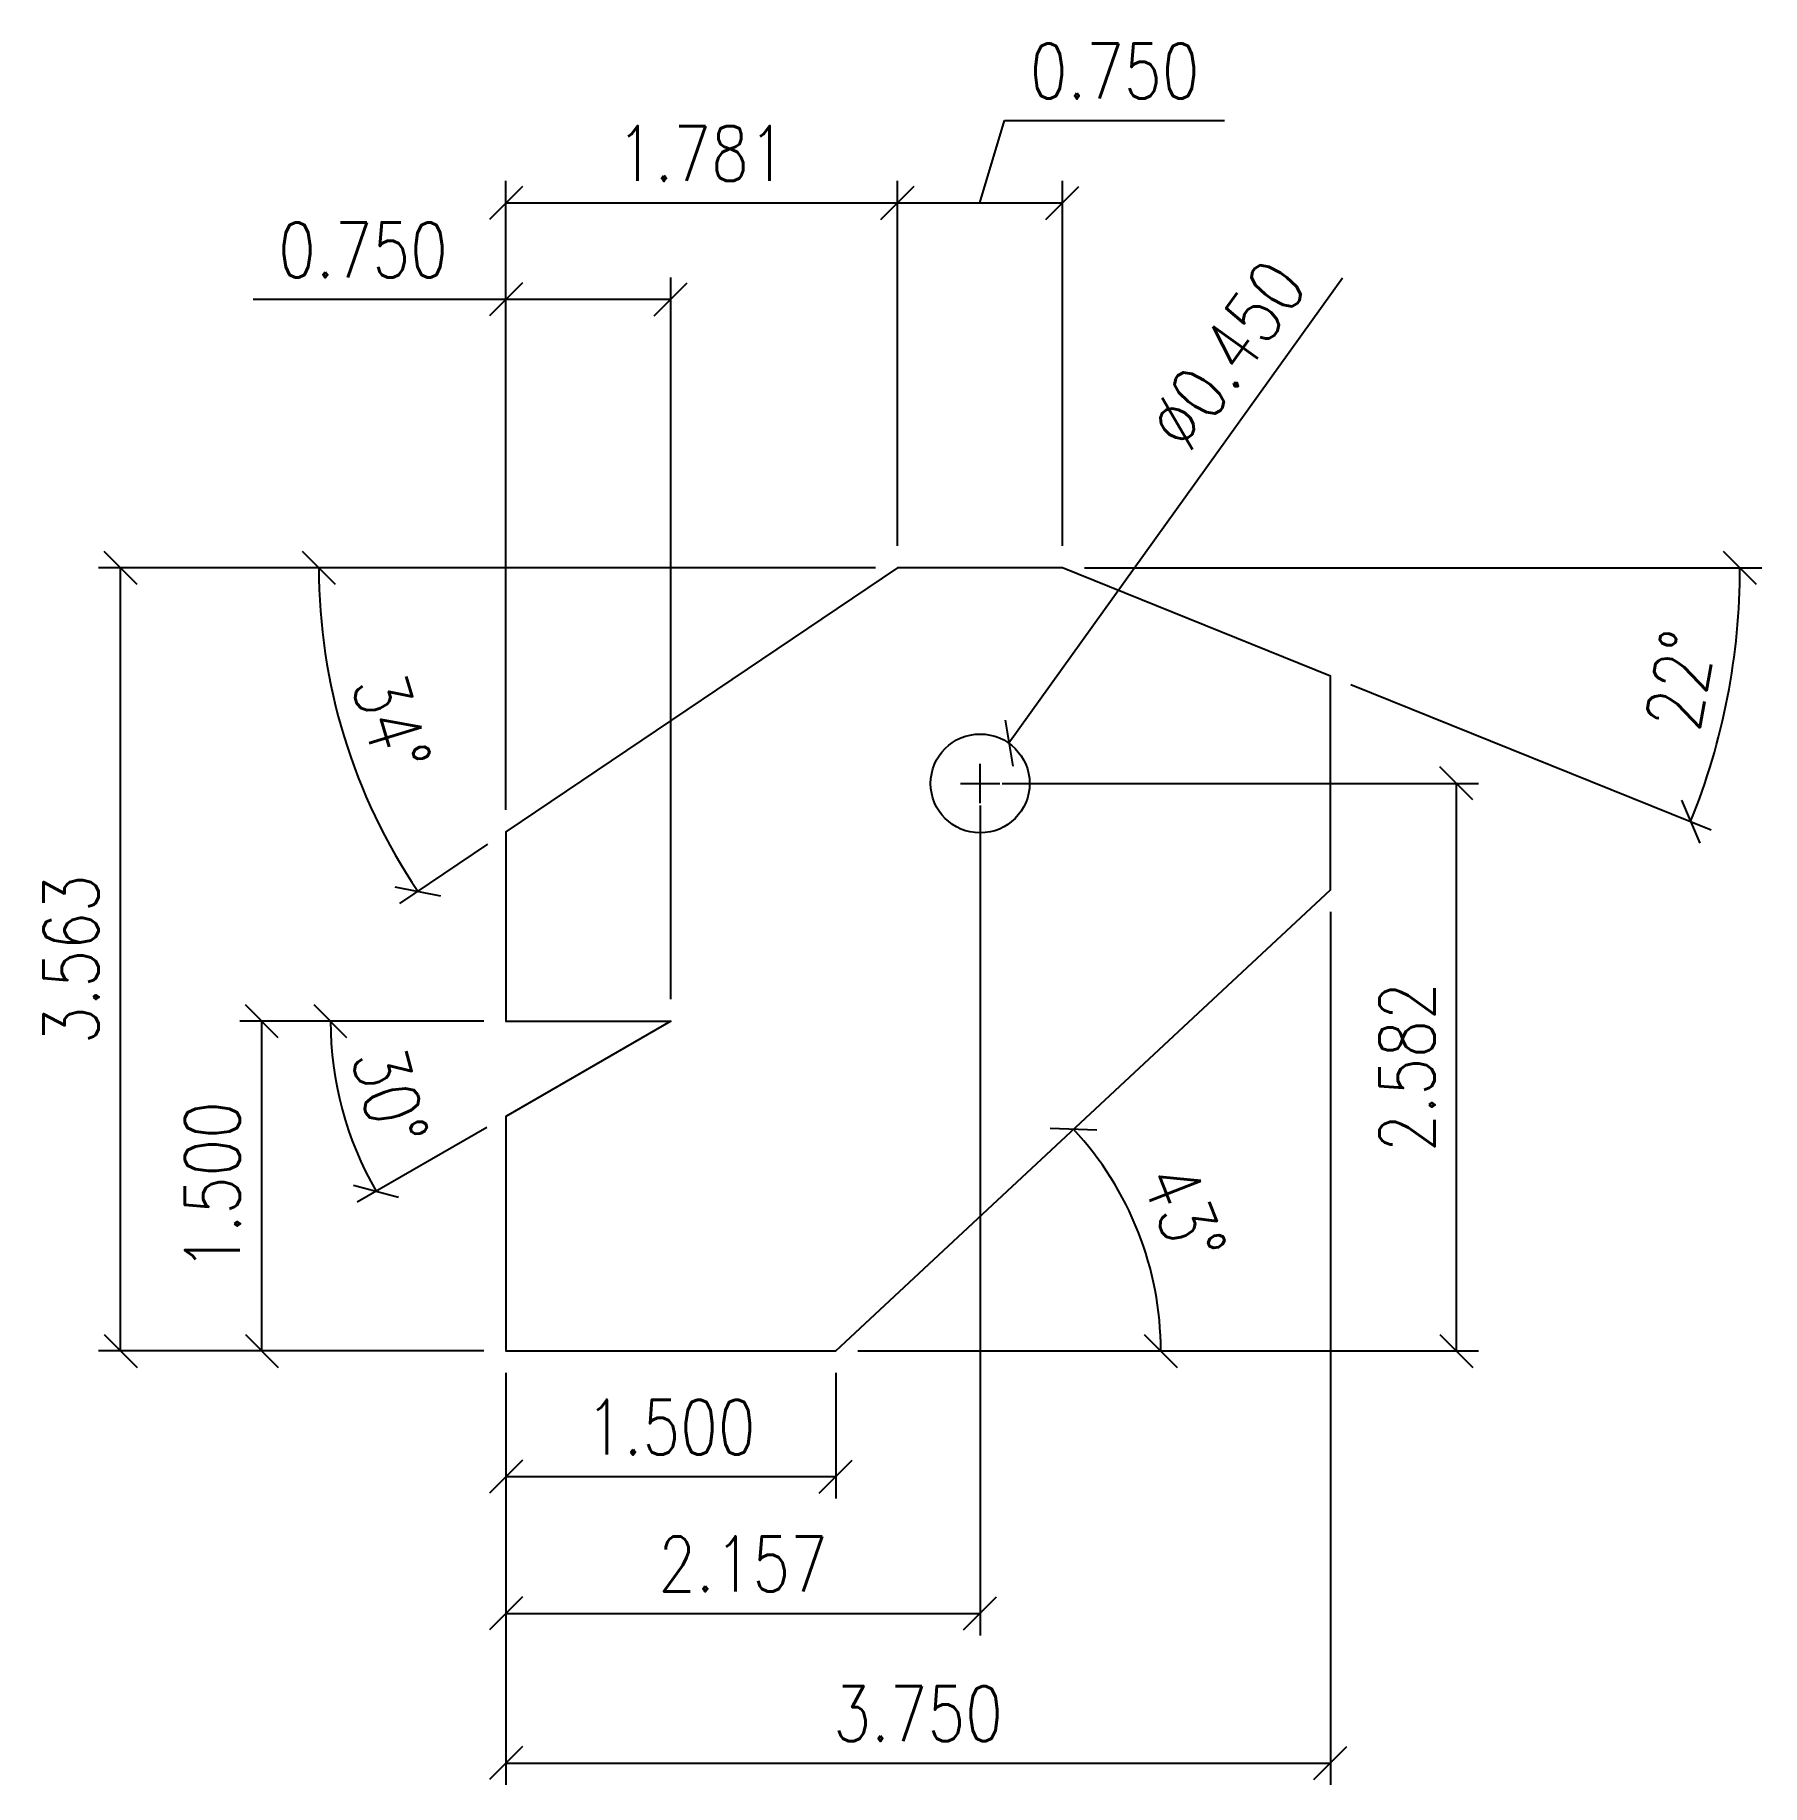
# Model space of a CAD drawing. Header units: millimetres. Extents: x 399.36 to 407.21, y 127.31 to 135.27.
import ezdxf

# ---------------------------------------------------------------- set-up
doc = ezdxf.new("R2010")
doc.units = ezdxf.units.MM
doc.layers.add('FORM', color=6, linetype='Continuous')
doc.layers.add('MÅTT', color=7, linetype='Continuous')
doc.styles.add('SIMPLEX8', font='simplex.shx', dxfattribs={"width": 0.8})
doc.dimstyles.new('M-100', dxfattribs={"dimtxt": 0.25, "dimasz": 0.15, "dimexe": 0.1, "dimexo": 0.1, "dimgap": 0.1, "dimtad": 1, "dimdec": 3, "dimzin": 0, "dimdsep": 46, "dimtxsty": 'SIMPLEX8', "dimblk1": 'OBLIQUE', "dimblk2": 'OBLIQUE', "dimsah": 1, "dimcen": 0.09, "dimclrd": 256, "dimclre": 256, "dimclrt": 256, "dimadec": 0, "dimazin": 0, "dimtfac": 1, "dimtdec": 3, "dimtofl": 0, "dimtmove": 0, "dimatfit": 3, "dimldrblk": 'OBLIQUE', "dimfxl": 1, "dimtolj": 1, "dimtzin": 0, "dimarcsym": 0})

# ---------------------------------------------------------------- blocks, each defined once
blk = doc.blocks.new('_Oblique')
at = {"color": 0, "linetype": 'ByBlock', "lineweight": -2}
blk.add_line((-0.5, -0.5), (0.5, 0.5), dxfattribs=at)
blk = doc.blocks.new('*D19')
at = {"layer": 'Defpoints', "color": 0, "transparency": 16777216}
for p in [(403.279, 134.5106), (403.279, 132.85), (401.498, 131.6487)]:
    blk.add_point(p, dxfattribs=at)
at = {"layer": 'MÅTT', "lineweight": -2, "transparency": 16777216}
for p, q in [((401.498, 131.7487), (401.498, 134.6106)), ((403.279, 132.95), (403.279, 134.6106)), ((401.498, 134.5106), (403.279, 134.5106))]:
    blk.add_line(p, q, dxfattribs=at)
at = {"layer": 'MÅTT', "lineweight": -2, "transparency": 16777216, "xscale": 0.15, "yscale": 0.15, "zscale": 0.15, "rotation": 180}
blk.add_blockref('_Oblique', (401.498, 134.5106), dxfattribs=at)
at = {"layer": 'MÅTT', "lineweight": -2, "transparency": 16777216, "xscale": 0.15, "yscale": 0.15, "zscale": 0.15}
blk.add_blockref('_Oblique', (403.279, 134.5106), dxfattribs=at)
at = {"layer": 'MÅTT', "transparency": 16777216, "insert": (402.3885, 134.7356), "char_height": 0.25, "attachment_point": 5, "style": 'SIMPLEX8'}
blk.add_mtext('\\A1;1.781', dxfattribs=at)
blk = doc.blocks.new('*D20')
at = {"layer": 'Defpoints', "color": 0, "transparency": 16777216}
for p in [(402.248, 134.0718), (401.498, 131.6487), (402.248, 130.787)]:
    blk.add_point(p, dxfattribs=at)
at = {"layer": 'MÅTT', "lineweight": -2, "transparency": 16777216}
for p, q in [((401.498, 131.7487), (401.498, 134.1718)), ((402.248, 130.887), (402.248, 134.1718)), ((401.498, 134.0718), (400.348, 134.0718)), ((402.248, 134.0718), (401.498, 134.0718))]:
    blk.add_line(p, q, dxfattribs=at)
at = {"layer": 'MÅTT', "lineweight": -2, "transparency": 16777216, "xscale": 0.15, "yscale": 0.15, "zscale": 0.15, "rotation": 180}
blk.add_blockref('_Oblique', (401.498, 134.0718), dxfattribs=at)
at = {"layer": 'MÅTT', "lineweight": -2, "transparency": 16777216, "xscale": 0.15, "yscale": 0.15, "zscale": 0.15}
blk.add_blockref('_Oblique', (402.248, 134.0718), dxfattribs=at)
at = {"layer": 'MÅTT', "transparency": 16777216, "insert": (400.848, 134.2968), "char_height": 0.25, "attachment_point": 5, "style": 'SIMPLEX8'}
blk.add_mtext('\\A1;0.750', dxfattribs=at)
blk = doc.blocks.new('*D21')
at = {"layer": 'Defpoints', "color": 0, "transparency": 16777216}
for p in [(404.029, 134.5106), (403.279, 132.85), (404.029, 132.85)]:
    blk.add_point(p, dxfattribs=at)
at = {"layer": 'MÅTT', "lineweight": -2, "transparency": 16777216}
for p, q in [((403.654, 134.5106), (403.7665, 134.8856)), ((403.7665, 134.8856), (404.7665, 134.8856)), ((403.279, 132.95), (403.279, 134.6106)), ((404.029, 132.95), (404.029, 134.6106)), ((403.279, 134.5106), (404.029, 134.5106))]:
    blk.add_line(p, q, dxfattribs=at)
at = {"layer": 'MÅTT', "lineweight": -2, "transparency": 16777216, "xscale": 0.15, "yscale": 0.15, "zscale": 0.15, "rotation": 180}
blk.add_blockref('_Oblique', (403.279, 134.5106), dxfattribs=at)
at = {"layer": 'MÅTT', "lineweight": -2, "transparency": 16777216, "xscale": 0.15, "yscale": 0.15, "zscale": 0.15}
blk.add_blockref('_Oblique', (404.029, 134.5106), dxfattribs=at)
at = {"layer": 'MÅTT', "transparency": 16777216, "insert": (404.2665, 135.1106), "char_height": 0.25, "attachment_point": 5, "style": 'SIMPLEX8'}
blk.add_mtext('\\A1;0.750', dxfattribs=at)
blk = doc.blocks.new('*D22')
at = {"layer": 'Defpoints', "color": 0, "transparency": 16777216}
for p in [(400.3879, 130.787), (401.498, 130.787), (401.498, 129.287)]:
    blk.add_point(p, dxfattribs=at)
at = {"layer": 'MÅTT', "lineweight": -2, "transparency": 16777216}
for p, q in [((401.398, 130.787), (400.2879, 130.787)), ((400.3879, 129.287), (400.3879, 130.787)), ((401.398, 129.287), (400.2879, 129.287))]:
    blk.add_line(p, q, dxfattribs=at)
at = {"layer": 'MÅTT', "lineweight": -2, "transparency": 16777216, "xscale": 0.15, "yscale": 0.15, "zscale": 0.15}
for p, rotation in [((400.3879, 130.787), 90), ((400.3879, 129.287), 270)]:
    blk.add_blockref('_Oblique', p, dxfattribs=dict(at, rotation=rotation))
at = {"layer": 'MÅTT', "transparency": 16777216, "insert": (400.1629, 130.037), "char_height": 0.25, "attachment_point": 5, "rotation": 90, "style": 'SIMPLEX8'}
blk.add_mtext('\\A1;1.500', dxfattribs=at)
blk = doc.blocks.new('*D23')
at = {"layer": 'Defpoints', "color": 0, "transparency": 16777216}
for p in [(399.7454, 132.85), (403.279, 132.85), (401.498, 129.287)]:
    blk.add_point(p, dxfattribs=at)
at = {"layer": 'MÅTT', "lineweight": -2, "transparency": 16777216}
for p, q in [((403.179, 132.85), (399.6454, 132.85)), ((399.7454, 129.287), (399.7454, 132.85)), ((401.398, 129.287), (399.6454, 129.287))]:
    blk.add_line(p, q, dxfattribs=at)
at = {"layer": 'MÅTT', "lineweight": -2, "transparency": 16777216, "xscale": 0.15, "yscale": 0.15, "zscale": 0.15}
for p, rotation in [((399.7454, 132.85), 90), ((399.7454, 129.287), 270)]:
    blk.add_blockref('_Oblique', p, dxfattribs=dict(at, rotation=rotation))
at = {"layer": 'MÅTT', "transparency": 16777216, "insert": (399.5204, 131.0685), "char_height": 0.25, "attachment_point": 5, "rotation": 90, "style": 'SIMPLEX8'}
blk.add_mtext('\\A1;3.563', dxfattribs=at)
blk = doc.blocks.new('*D24')
at = {"layer": 'Defpoints', "color": 0, "transparency": 16777216}
for p in [(401.498, 129.287), (402.998, 129.287), (402.998, 128.715)]:
    blk.add_point(p, dxfattribs=at)
at = {"layer": 'MÅTT', "lineweight": -2, "transparency": 16777216}
for p, q in [((401.498, 129.187), (401.498, 128.615)), ((402.998, 129.187), (402.998, 128.615)), ((401.498, 128.715), (402.998, 128.715))]:
    blk.add_line(p, q, dxfattribs=at)
at = {"layer": 'MÅTT', "lineweight": -2, "transparency": 16777216, "xscale": 0.15, "yscale": 0.15, "zscale": 0.15, "rotation": 180}
blk.add_blockref('_Oblique', (401.498, 128.715), dxfattribs=at)
at = {"layer": 'MÅTT', "lineweight": -2, "transparency": 16777216, "xscale": 0.15, "yscale": 0.15, "zscale": 0.15}
blk.add_blockref('_Oblique', (402.998, 128.715), dxfattribs=at)
at = {"layer": 'MÅTT', "transparency": 16777216, "insert": (402.248, 128.94), "char_height": 0.25, "attachment_point": 5, "style": 'SIMPLEX8'}
blk.add_mtext('\\A1;1.500', dxfattribs=at)
blk = doc.blocks.new('*D29')
at = {"layer": 'Defpoints', "color": 0, "transparency": 16777216}
for p in [(403.655, 131.869), (401.498, 129.287), (403.655, 128.0925)]:
    blk.add_point(p, dxfattribs=at)
at = {"layer": 'MÅTT', "lineweight": -2, "transparency": 16777216}
for p, q in [((403.655, 131.769), (403.655, 127.9925)), ((401.498, 129.187), (401.498, 127.9925)), ((401.498, 128.0925), (403.655, 128.0925))]:
    blk.add_line(p, q, dxfattribs=at)
at = {"layer": 'MÅTT', "lineweight": -2, "transparency": 16777216, "xscale": 0.15, "yscale": 0.15, "zscale": 0.15, "rotation": 180}
blk.add_blockref('_Oblique', (401.498, 128.0925), dxfattribs=at)
at = {"layer": 'MÅTT', "lineweight": -2, "transparency": 16777216, "xscale": 0.15, "yscale": 0.15, "zscale": 0.15}
blk.add_blockref('_Oblique', (403.655, 128.0925), dxfattribs=at)
at = {"layer": 'MÅTT', "transparency": 16777216, "insert": (402.5765, 128.3175), "char_height": 0.25, "attachment_point": 5, "style": 'SIMPLEX8'}
blk.add_mtext('\\A1;2.157', dxfattribs=at)
blk = doc.blocks.new('*D25')
at = {"layer": 'Defpoints', "color": 0, "transparency": 16777216}
for p in [(405.248, 131.3851), (401.498, 129.287), (405.248, 127.4117)]:
    blk.add_point(p, dxfattribs=at)
at = {"layer": 'MÅTT', "lineweight": -2, "transparency": 16777216}
for p, q in [((405.248, 131.2851), (405.248, 127.3117)), ((401.498, 129.187), (401.498, 127.3117)), ((401.498, 127.4117), (405.248, 127.4117))]:
    blk.add_line(p, q, dxfattribs=at)
at = {"layer": 'MÅTT', "lineweight": -2, "transparency": 16777216, "xscale": 0.15, "yscale": 0.15, "zscale": 0.15, "rotation": 180}
blk.add_blockref('_Oblique', (401.498, 127.4117), dxfattribs=at)
at = {"layer": 'MÅTT', "lineweight": -2, "transparency": 16777216, "xscale": 0.15, "yscale": 0.15, "zscale": 0.15}
blk.add_blockref('_Oblique', (405.248, 127.4117), dxfattribs=at)
at = {"layer": 'MÅTT', "transparency": 16777216, "insert": (403.373, 127.6367), "char_height": 0.25, "attachment_point": 5, "style": 'SIMPLEX8'}
blk.add_mtext('\\A1;3.750', dxfattribs=at)
blk = doc.blocks.new('*D30')
at = {"layer": 'Defpoints', "color": 0, "transparency": 16777216}
for p in [(403.655, 131.869), (405.8216, 131.869), (402.998, 129.287)]:
    blk.add_point(p, dxfattribs=at)
at = {"layer": 'MÅTT', "lineweight": -2, "transparency": 16777216}
for p, q in [((403.755, 131.869), (405.9216, 131.869)), ((405.8216, 129.287), (405.8216, 131.869)), ((403.098, 129.287), (405.9216, 129.287))]:
    blk.add_line(p, q, dxfattribs=at)
at = {"layer": 'MÅTT', "lineweight": -2, "transparency": 16777216, "xscale": 0.15, "yscale": 0.15, "zscale": 0.15}
for p, rotation in [((405.8216, 131.869), 90), ((405.8216, 129.287), 270)]:
    blk.add_blockref('_Oblique', p, dxfattribs=dict(at, rotation=rotation))
at = {"layer": 'MÅTT', "transparency": 16777216, "insert": (405.5966, 130.578), "char_height": 0.25, "attachment_point": 5, "rotation": 90, "style": 'SIMPLEX8'}
blk.add_mtext('\\A1;2.582', dxfattribs=at)
blk = doc.blocks.new('*D26')
at = {"layer": 'Defpoints', "color": 0, "transparency": 16777216}
for p in [(403.279, 132.85), (404.029, 132.85), (404.029, 132.85), (405.248, 132.3575), (407.0107, 132.0696)]:
    blk.add_point(p, dxfattribs=at)
at = {"layer": 'MÅTT', "lineweight": -2, "transparency": 16777216}
for p, q in [((404.129, 132.85), (407.2111, 132.85)), ((405.3407, 132.32), (406.9794, 131.6579))]:
    blk.add_line(p, q, dxfattribs=at)
blk.add_arc((404.029, 132.85), 3.0821, 338, 360, dxfattribs=at)
at = {"layer": 'MÅTT', "lineweight": -2, "transparency": 16777216, "xscale": 0.15, "yscale": 0.15, "zscale": 0.15}
for p, rotation in [((407.1111, 132.85), 89.99999999999952), ((406.8867, 131.6954), 248.000000000001)]:
    blk.add_blockref('_Oblique', p, dxfattribs=dict(at, rotation=rotation))
at = {"layer": 'MÅTT', "transparency": 16777216, "insert": (406.8402, 132.34), "char_height": 0.25, "attachment_point": 5, "rotation": 79.71817, "style": 'SIMPLEX8'}
blk.add_mtext('\\A1;22°', dxfattribs=at)
blk = doc.blocks.new('*D27')
at = {"layer": 'Defpoints', "color": 0, "transparency": 16777216}
for p in [(405.248, 131.3851), (404.4307, 129.6531), (401.498, 129.287), (402.998, 129.287), (402.998, 129.287)]:
    blk.add_point(p, dxfattribs=at)
at = {"layer": 'MÅTT', "lineweight": -2, "transparency": 16777216}
blk.add_line((403.098, 129.287), (404.5767, 129.287), dxfattribs=at)
blk.add_arc((402.998, 129.287), 1.4788, 0, 43, dxfattribs=at)
at = {"layer": 'MÅTT', "lineweight": -2, "transparency": 16777216, "xscale": 0.15, "yscale": 0.15, "zscale": 0.15}
for p, rotation in [((404.0795, 130.2955), 132.9999999999978), ((404.4767, 129.287), 270.0000000000003)]:
    blk.add_blockref('_Oblique', p, dxfattribs=dict(at, rotation=rotation))
at = {"layer": 'MÅTT', "transparency": 16777216, "insert": (404.5832, 129.9114), "char_height": 0.25, "attachment_point": 5, "rotation": 291.5, "style": 'SIMPLEX8'}
blk.add_mtext('\\A1;43°', dxfattribs=at)
blk = doc.blocks.new('*D17')
at = {"layer": 'Defpoints', "color": 0, "transparency": 16777216}
for p in [(401.498, 130.787), (402.248, 130.787), (402.248, 130.787), (400.7239, 130.5182), (401.498, 130.354)]:
    blk.add_point(p, dxfattribs=at)
at = {"layer": 'MÅTT', "lineweight": -2, "transparency": 16777216}
for p, q in [((401.398, 130.787), (400.6003, 130.787)), ((401.4114, 130.304), (400.8211, 129.9632))]:
    blk.add_line(p, q, dxfattribs=at)
blk.add_arc((402.248, 130.787), 1.5476, 180, 210, dxfattribs=at)
at = {"layer": 'MÅTT', "lineweight": -2, "transparency": 16777216, "xscale": 0.15, "yscale": 0.15, "zscale": 0.15}
for p, rotation in [((400.7003, 130.787), 90.00000000000092), ((400.9077, 130.0132), 299.9999999999997)]:
    blk.add_blockref('_Oblique', p, dxfattribs=dict(at, rotation=rotation))
at = {"layer": 'MÅTT', "transparency": 16777216, "insert": (400.9704, 130.4447), "char_height": 0.25, "attachment_point": 5, "rotation": 285, "style": 'SIMPLEX8'}
blk.add_mtext('\\A1;30°', dxfattribs=at)
blk = doc.blocks.new('*D18')
at = {"layer": 'Defpoints', "color": 0, "transparency": 16777216}
for p in [(403.279, 132.85), (403.279, 132.85), (404.029, 132.85), (400.6986, 132.3328), (401.498, 131.6487)]:
    blk.add_point(p, dxfattribs=at)
at = {"layer": 'MÅTT', "lineweight": -2, "transparency": 16777216}
for p, q in [((403.179, 132.85), (400.5473, 132.85)), ((401.4151, 131.5928), (401.0143, 131.3224))]:
    blk.add_line(p, q, dxfattribs=at)
blk.add_arc((403.279, 132.85), 2.6317, 180, 214, dxfattribs=at)
at = {"layer": 'MÅTT', "lineweight": -2, "transparency": 16777216, "xscale": 0.15, "yscale": 0.15, "zscale": 0.15}
for p, rotation in [((400.6473, 132.85), 89.9999999999995), ((401.0972, 131.3784), 304.0000000000008)]:
    blk.add_blockref('_Oblique', p, dxfattribs=dict(at, rotation=rotation))
at = {"layer": 'MÅTT', "transparency": 16777216, "insert": (400.9774, 132.1463), "char_height": 0.25, "attachment_point": 5, "rotation": 287, "style": 'SIMPLEX8'}
blk.add_mtext('\\A1;34°', dxfattribs=at)
blk = doc.blocks.new('*D28')
at = {"layer": 'Defpoints', "color": 0, "transparency": 16777216}
for p in [(403.786, 132.0519), (403.5239, 131.6861)]:
    blk.add_point(p, dxfattribs=at)
at = {"layer": 'MÅTT', "lineweight": -2, "transparency": 16777216}
for p, q in [((405.303, 134.1685), (403.786, 132.0519)), ((403.655, 131.779), (403.655, 131.959)), ((403.565, 131.869), (403.745, 131.869))]:
    blk.add_line(p, q, dxfattribs=at)
at = {"layer": 'MÅTT', "lineweight": -2, "transparency": 16777216, "xscale": 0.15, "yscale": 0.15, "zscale": 0.15, "rotation": 234.3718955146841}
blk.add_blockref('_Oblique', (403.786, 132.0519), dxfattribs=at)
at = {"layer": 'MÅTT', "transparency": 16777216, "insert": (404.7761, 133.8196), "char_height": 0.25, "attachment_point": 5, "rotation": 54.3719, "style": 'SIMPLEX8'}
blk.add_mtext('\\A1;∅0.450', dxfattribs=at)

msp = doc.modelspace()

# ---------------------------------------------------------------- linework, layer by layer
at = {"layer": 'FORM'}
msp.add_lwpolyline([(403.279, 132.85), (401.498, 131.6487), (401.498, 130.787), (402.248, 130.787), (401.498, 130.354), (401.498, 129.287), (402.998, 129.287), (405.248, 131.3851), (405.248, 132.3575), (404.029, 132.85)], close=True, dxfattribs=at)
msp.add_circle((403.655, 131.869), 0.225, dxfattribs=at)

# ---------------------------------------------------------------- dimensions: what is measured, and where the dimension line sits
at = {"layer": 'MÅTT'}
dim = msp.add_linear_dim(base=(404.029, 134.5106), p1=(403.279, 132.85), p2=(404.029, 132.85), dimstyle='M-100', override={"dimtmove": 1}, dxfattribs=at)
dim.commit()
dim.dimension.update_dxf_attribs({"geometry": '*D21', "text_midpoint": (403.8665, 135.1106)})
for base, p1, p2, picture, middle in [((403.279, 134.5106), (401.498, 131.6487), (403.279, 132.85), '*D19', (402.3885, 134.7356)), ((403.655, 128.0925), (401.498, 129.287), (403.655, 131.869), '*D29', (402.5765, 128.3175)), ((405.248, 127.4117), (401.498, 129.287), (405.248, 131.3851), '*D25', (403.373, 127.6367)), ((402.998, 128.715), (401.498, 129.287), (402.998, 129.287), '*D24', (402.248, 128.94))]:
    dim = msp.add_linear_dim(base=base, p1=p1, p2=p2, dimstyle='M-100', dxfattribs=at)
    dim.commit()
    dim.dimension.update_dxf_attribs({"geometry": picture, "text_midpoint": middle})
dim = msp.add_linear_dim(base=(402.248, 134.0718), p1=(401.498, 131.6487), p2=(402.248, 130.787), dimstyle='M-100', dxfattribs=at)
dim.commit()
dim.dimension.update_dxf_attribs({"geometry": '*D20', "text_midpoint": (400.848, 134.0718), "dimtype": 160})
dim = msp.add_diameter_dim_2p(p1=(403.5239, 131.6861), p2=(403.786, 132.0519), dimstyle='M-100', dxfattribs=at)
dim.commit()
dim.dimension.update_dxf_attribs({"geometry": '*D28', "text_midpoint": (404.959, 133.6886), "dimtype": 163})
for base, p1, p2, picture, middle in [((399.7454, 132.85), (401.498, 129.287), (403.279, 132.85), '*D23', (399.5204, 131.0685)), ((405.8216, 131.869), (402.998, 129.287), (403.655, 131.869), '*D30', (405.5966, 130.578)), ((400.3879, 130.787), (401.498, 129.287), (401.498, 130.787), '*D22', (400.1629, 130.037))]:
    dim = msp.add_linear_dim(base=base, p1=p1, p2=p2, angle=90, dimstyle='M-100', dxfattribs=at)
    dim.commit()
    dim.dimension.update_dxf_attribs({"geometry": picture, "text_midpoint": middle})
for base, line1, line2, picture, middle in [((400.6986, 132.3328), ((403.279, 132.85), (404.029, 132.85)), ((403.279, 132.85), (401.498, 131.6487)), '*D18', (400.9774, 132.1463)), ((404.4307, 129.6531), ((402.998, 129.287), (405.248, 131.3851)), ((401.498, 129.287), (402.998, 129.287)), '*D27', (404.5832, 129.9114)), ((400.7239, 130.5182), ((402.248, 130.787), (401.498, 130.354)), ((401.498, 130.787), (402.248, 130.787)), '*D17', (400.9704, 130.4447))]:
    dim = msp.add_angular_dim_2l(base=base, line1=line1, line2=line2, dimstyle='M-100', dxfattribs=at)
    dim.commit()
    dim.dimension.update_dxf_attribs({"geometry": picture, "text_midpoint": middle})
dim = msp.add_angular_dim_2l(base=(407.0107, 132.0696), line1=((404.029, 132.85), (405.248, 132.3575)), line2=((403.279, 132.85), (404.029, 132.85)), dimstyle='M-100', dxfattribs=at)
dim.commit()
dim.dimension.update_dxf_attribs({"geometry": '*D26', "text_midpoint": (407.0616, 132.2998), "dimtype": 162})

doc.saveas('drawing.dxf')
